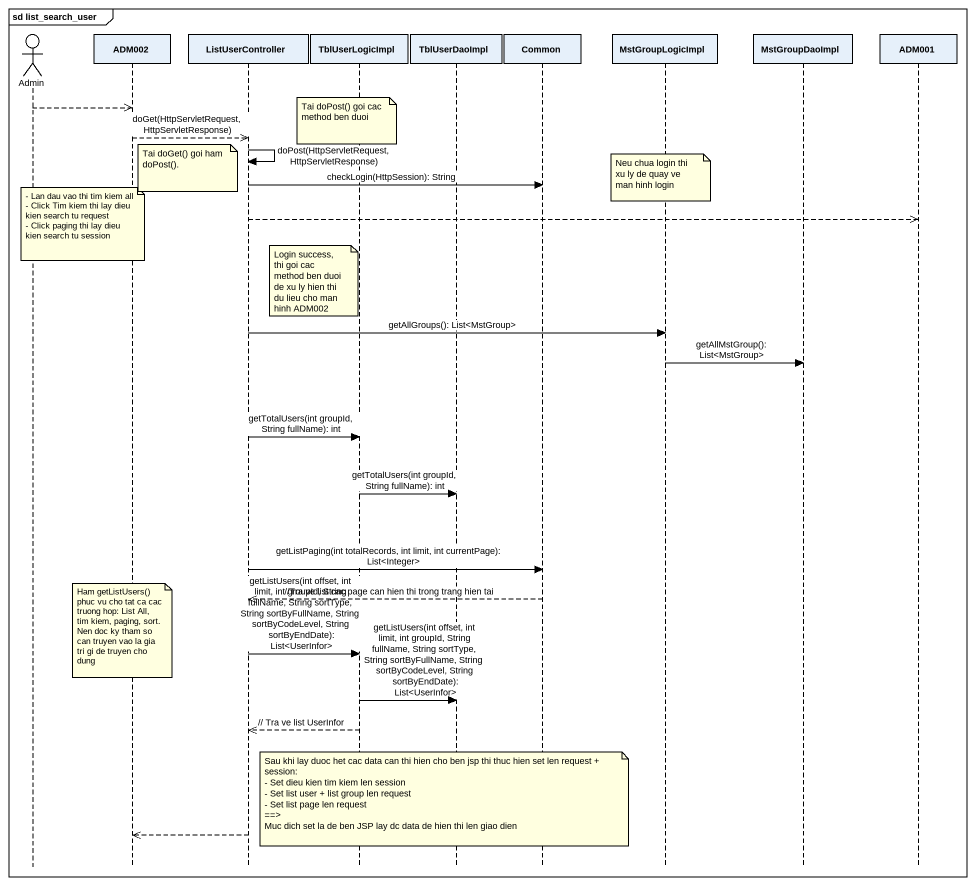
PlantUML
@startuml
mainframe sd list_search_user
hide footbox
actor Admin
participant ADM002
participant ListUserController
participant TblUserLogicImpl
participant TblUserDaoImpl
participant Common
participant MstGroupLogicImpl
participant MstGroupDaoImpl
participant ADM001

Admin -->> ADM002
note over TblUserLogicImpl : Tai doPost() goi cac method ben duoi
ADM002 -->> ListUserController : doGet(HttpServletRequest, HttpServletResponse)
ListUserController -> ListUserController : doPost(HttpServletRequest, HttpServletResponse)
note right of ADM002 : Tai doGet() goi ham doPost().
note over MstGroupLogicImpl : Neu chua login thi xu ly de quay ve man hinh login
ListUserController -> Common : checkLogin(HttpSession): String
ListUserController -->> ADM001
note over ADM002
  - Lan dau vao thi tim kiem all
  - Click Tim kiem thi lay dieu kien search tu request
  - Click paging thi lay dieu kien search tu session
end note
note left of TblUserLogicImpl : Login success, thi goi cac method ben duoi de xu ly hien thi du lieu cho man hinh ADM002
ListUserController -> MstGroupLogicImpl : getAllGroups(): List<MstGroup>
MstGroupLogicImpl -> MstGroupDaoImpl : getAllMstGroup(): List<MstGroup>
ListUserController -> TblUserLogicImpl : getTotalUsers(int groupId, String fullName): int
TblUserLogicImpl -> TblUserDaoImpl : getTotalUsers(int groupId, String fullName): int
ListUserController -> Common : getListPaging(int totalRecords, int limit, int currentPage): List<Integer>
Common -->> ListUserController : //Tra ve list cac page can hien thi trong trang hien tai
note over ADM002 : Ham getListUsers() phuc vu cho tat ca cac truong hop: List All, tim kiem, paging, sort. Nen doc ky tham so can truyen vao la gia tri gi de truyen cho dung
ListUserController -> TblUserLogicImpl : getListUsers(int offset, int limit, int groupId, String fullName, String sortType, String sortByFullName, String sortByCodeLevel, String sortByEndDate): List<UserInfor>
TblUserLogicImpl -> TblUserDaoImpl : getListUsers(int offset, int limit, int groupId, String fullName, String sortType, String sortByFullName, String sortByCodeLevel, String sortByEndDate): List<UserInfor>
TblUserLogicImpl -->> ListUserController : // Tra ve list UserInfor
note over TblUserDaoImpl
  Sau khi lay duoc het cac data can thi hien cho ben jsp thi thuc hien set len request + session:
  - Set dieu kien tim kiem len session
  - Set list user + list group len request
  - Set list page len request
  ~==>
  Muc dich set la de ben JSP lay dc data de hien thi len giao dien
end note
ListUserController -->> ADM002
@enduml
